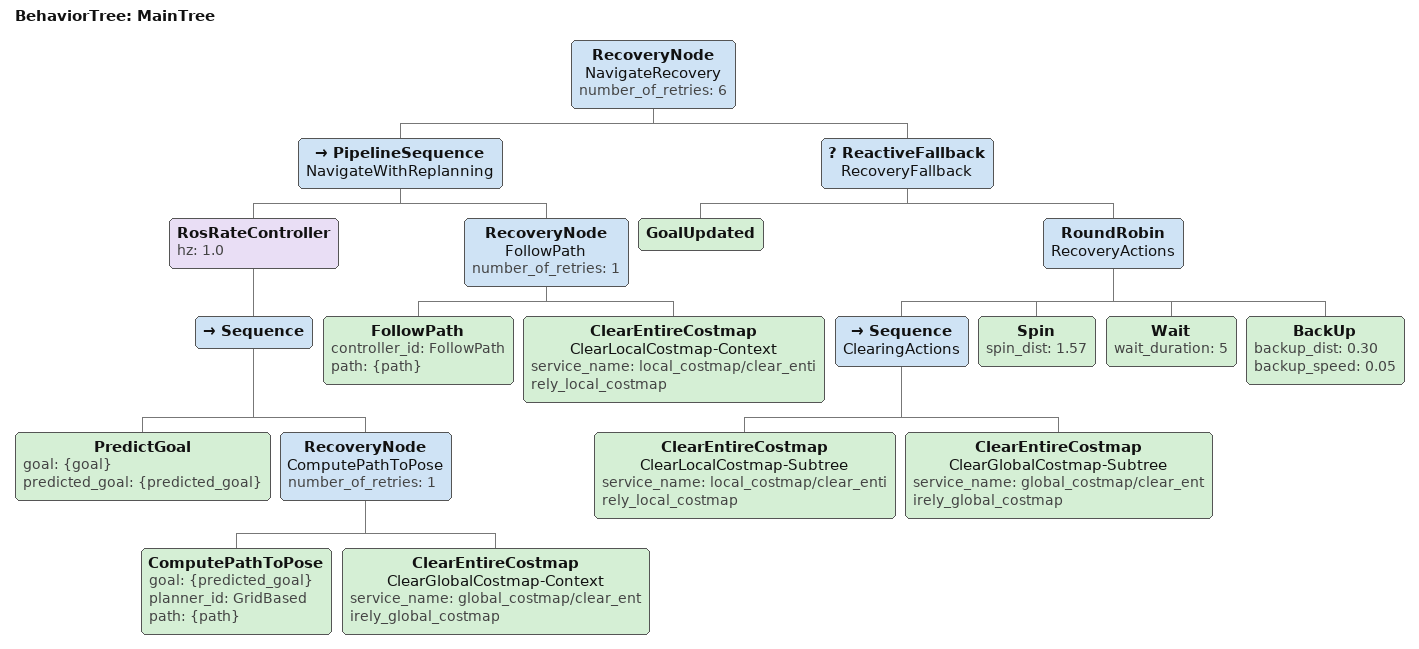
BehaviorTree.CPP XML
<?xml version="1.0" encoding="UTF-8"?>
<root BTCPP_format="3"
      main_tree_to_execute="MainTree">
  <BehaviorTree ID="MainTree">
    <RecoveryNode name="NavigateRecovery"
                  number_of_retries="6">
      <PipelineSequence name="NavigateWithReplanning">
        <RosRateController hz="1.0">
          <Sequence>
            <PredictGoal goal="{goal}"
                         predicted_goal="{predicted_goal}"/>
            <RecoveryNode name="ComputePathToPose"
                          number_of_retries="1">
              <ComputePathToPose goal="{predicted_goal}"
                                 planner_id="GridBased"
                                 path="{path}"/>
              <ClearEntireCostmap name="ClearGlobalCostmap-Context"
                                  service_name="global_costmap/clear_entirely_global_costmap"/>
            </RecoveryNode>
          </Sequence>
        </RosRateController>
        <RecoveryNode name="FollowPath"
                      number_of_retries="1">
          <FollowPath controller_id="FollowPath"
                      path="{path}"/>
          <ClearEntireCostmap name="ClearLocalCostmap-Context"
                              service_name="local_costmap/clear_entirely_local_costmap"/>
        </RecoveryNode>
      </PipelineSequence>
      <ReactiveFallback name="RecoveryFallback">
        <GoalUpdated/>
        <RoundRobin name="RecoveryActions">
          <Sequence name="ClearingActions">
            <ClearEntireCostmap name="ClearLocalCostmap-Subtree"
                                service_name="local_costmap/clear_entirely_local_costmap"/>
            <ClearEntireCostmap name="ClearGlobalCostmap-Subtree"
                                service_name="global_costmap/clear_entirely_global_costmap"/>
          </Sequence>
          <Spin spin_dist="1.57"/>
          <Wait wait_duration="5"/>
          <BackUp backup_dist="0.30"
                  backup_speed="0.05"/>
        </RoundRobin>
      </ReactiveFallback>
    </RecoveryNode>
  </BehaviorTree>
</root>
